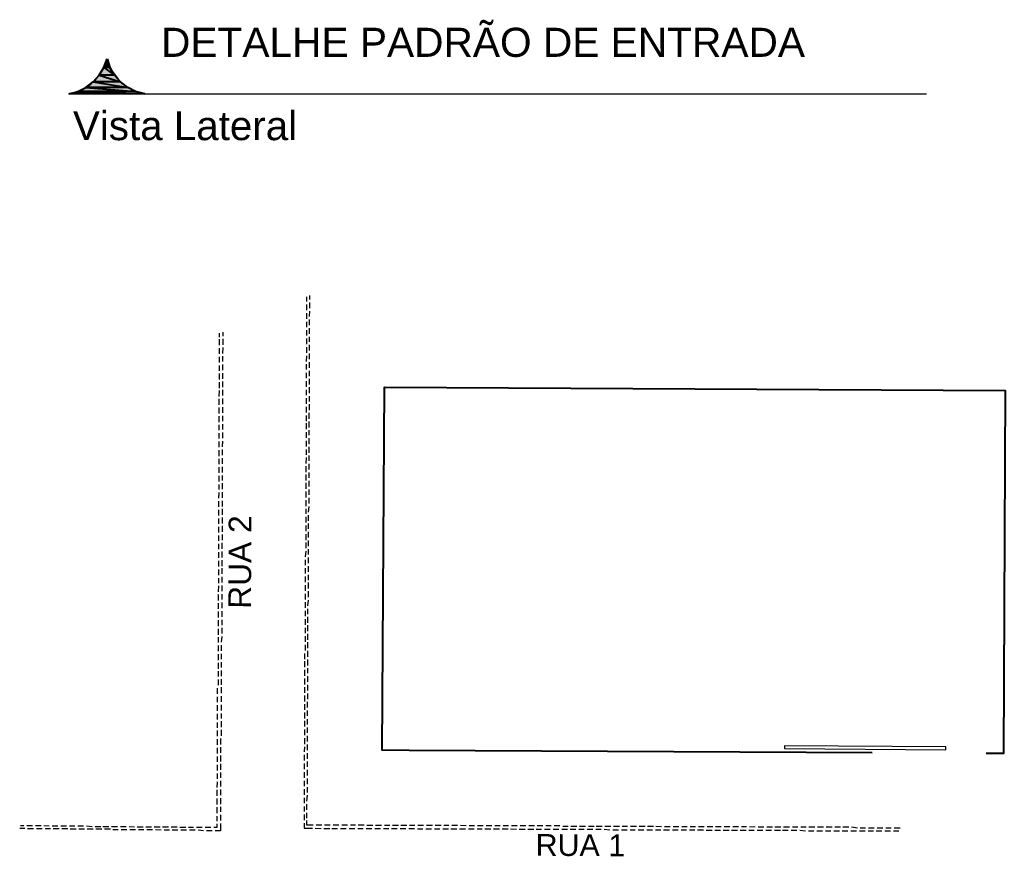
# Model space of a CAD drawing. Header units: millimetres. Extents: x 50 to 186, y -32 to 33.
# Drawn here: x 148.92 to 156.26, y -24.29 to -18.06 of the extents above; entities that cross this region are included whole.
import ezdxf

# ---------------------------------------------------------------- set-up
doc = ezdxf.new("R2010")
doc.units = ezdxf.units.MM
doc.layers.add('Prumada Eletrica', color=40, linetype='Continuous', lineweight=30)
doc.styles.add('Arial0', font='arial.ttf', dxfattribs={"height": 3.14658})

msp = doc.modelspace()

# ---------------------------------------------------------------- hatches: boundary and pattern name
at = {"layer": 'Prumada Eletrica', "true_color": 0x000005}
msp.add_hatch(color=5, dxfattribs=at).paths.add_polyline_path([(149.5687, -18.3508), (149.5883, -18.4151), (149.5436, -18.4151)])
h = msp.add_hatch(color=5, dxfattribs=at)
h.paths.add_polyline_path([(149.5883, -18.4151), (149.5436, -18.4151), (149.6246, -18.4709)])
h.paths.add_polyline_path([(149.5436, -18.4151), (149.6246, -18.4709), (149.51, -18.4709)])
h = msp.add_hatch(color=5, dxfattribs=at)
h.paths.add_polyline_path([(149.6246, -18.4709), (149.51, -18.4709), (149.6693, -18.5212)])
h.paths.add_polyline_path([(149.51, -18.4709), (149.6693, -18.5212), (149.4654, -18.5212)])
h = msp.add_hatch(color=5, dxfattribs=at)
h.paths.add_polyline_path([(149.7224, -18.5631), (149.4095, -18.5631), (149.781, -18.5938)])
h.paths.add_polyline_path([(149.4095, -18.5631), (149.781, -18.5938), (149.3508, -18.5938)])
h = msp.add_hatch(color=5, dxfattribs=at)
h.paths.add_polyline_path([(149.6693, -18.5212), (149.4654, -18.5212), (149.7224, -18.5631)])
h.paths.add_polyline_path([(149.4654, -18.5212), (149.7224, -18.5631), (149.4095, -18.5631)])
h = msp.add_hatch(color=5, dxfattribs=at)
h.paths.add_polyline_path([(149.781, -18.5938), (149.3508, -18.5938), (149.8509, -18.6106)])
h.paths.add_polyline_path([(149.3508, -18.5938), (149.8509, -18.6106), (149.2866, -18.6106)])

# ---------------------------------------------------------------- linework, layer by layer
at = {"layer": 'Prumada Eletrica', "color": 5, "linetype": 'Continuous', "lineweight": -2, "true_color": 0x000005}
for points in [[(149.5687, -18.3508), (149.5883, -18.4151), (149.5436, -18.4151)], [(149.5436, -18.4151), (149.6246, -18.4709), (149.51, -18.4709)], [(149.5883, -18.4151), (149.5436, -18.4151), (149.6246, -18.4709)], [(149.51, -18.4709), (149.6693, -18.5212), (149.4654, -18.5212)], [(149.6246, -18.4709), (149.51, -18.4709), (149.6693, -18.5212)], [(149.4095, -18.5631), (149.781, -18.5938), (149.3508, -18.5938)], [(149.4654, -18.5212), (149.7224, -18.5631), (149.4095, -18.5631)], [(149.7224, -18.5631), (149.4095, -18.5631), (149.781, -18.5938)], [(149.6693, -18.5212), (149.4654, -18.5212), (149.7224, -18.5631)], [(149.3508, -18.5938), (149.8509, -18.6106), (149.2866, -18.6106)], [(149.781, -18.5938), (149.3508, -18.5938), (149.8509, -18.6106)]]:
    msp.add_lwpolyline(points, close=True, dxfattribs=at)
at = {"layer": 'Prumada Eletrica', "color": 5, "linetype": 'Continuous', "lineweight": 9, "true_color": 0x000005}
msp.add_lwpolyline([(149.2866, -18.6106), (155.6753, -18.6106), (155.6753, -18.6106)], dxfattribs=at)
at = {"layer": 'Prumada Eletrica', "color": 251, "linetype": 'Continuous', "lineweight": 13, "true_color": 0x545454}
for points in [[(151.08, -20.1442), (151.08, -20.1135), (151.08, -20.1135)], [(151.0549, -20.1247), (151.0549, -20.1582), (151.0549, -20.1582)], [(151.0549, -20.1806), (151.0549, -20.2225), (151.0549, -20.2225)], [(151.08, -20.2085), (151.08, -20.1666), (151.08, -20.1666)], [(151.0549, -20.2448), (151.0549, -20.2867), (151.0549, -20.2867)], [(151.0772, -20.27), (151.08, -20.2308), (151.08, -20.2308)], [(151.0549, -20.3091), (151.0549, -20.351), (151.0549, -20.351)], [(151.0772, -20.3342), (151.0772, -20.2923), (151.0772, -20.2923)], [(150.4068, -20.4236), (150.4068, -20.3957), (150.4068, -20.3957)], [(150.4319, -20.3873), (150.4319, -20.418), (150.4319, -20.418)], [(151.0549, -20.3733), (151.0549, -20.4124), (151.0549, -20.4124)], [(151.0772, -20.3985), (151.0772, -20.3566), (151.0772, -20.3566)], [(150.4068, -20.4851), (150.4068, -20.4404), (150.4068, -20.4404)], [(150.4319, -20.4376), (150.4319, -20.4823), (150.4319, -20.4823)], [(151.0549, -20.4348), (151.0549, -20.4767), (151.0549, -20.4767)], [(151.0772, -20.4599), (151.0772, -20.4208), (151.0772, -20.4208)], [(151.0772, -20.5242), (151.0772, -20.4823), (151.0772, -20.4823)], [(150.4068, -20.5493), (150.4068, -20.5074), (150.4068, -20.5074)], [(150.4319, -20.5018), (150.4291, -20.5465), (150.4291, -20.5465)], [(151.0549, -20.5633), (151.0521, -20.6052), (151.0521, -20.6052)], [(151.0549, -20.499), (151.0549, -20.5409), (151.0549, -20.5409)], [(151.0772, -20.5884), (151.0772, -20.5465), (151.0772, -20.5465)], [(150.4068, -20.6136), (150.4068, -20.5717), (150.4068, -20.5717)], [(150.4068, -20.675), (150.4068, -20.6359), (150.4068, -20.6359)], [(150.4291, -20.5661), (150.4291, -20.6052), (150.4291, -20.6052)], [(150.4291, -20.6275), (150.4291, -20.6694), (150.4291, -20.6694)], [(151.0521, -20.6247), (151.0521, -20.6666), (151.0521, -20.6666)], [(151.0772, -20.6527), (151.0772, -20.6108), (151.0772, -20.6108)], [(150.4068, -20.7393), (150.4068, -20.6946), (150.4068, -20.6946)], [(150.4291, -20.6918), (150.4291, -20.7337), (150.4291, -20.7337)], [(151.0521, -20.689), (151.0521, -20.7309), (151.0521, -20.7309)], [(151.0772, -20.7141), (151.0772, -20.675), (151.0772, -20.675)], [(150.4068, -20.8035), (150.4068, -20.7588), (150.4068, -20.7588)], [(150.4291, -20.756), (150.4291, -20.7979), (150.4291, -20.7979)], [(151.0521, -20.7532), (151.0521, -20.7951), (151.0521, -20.7951)], [(151.0772, -20.7784), (151.0772, -20.7337), (151.0772, -20.7337)], [(150.404, -20.8678), (150.4068, -20.8231), (150.4068, -20.8231)], [(150.4291, -20.8175), (150.4291, -20.8594), (150.4291, -20.8594)], [(151.0521, -20.8175), (151.0521, -20.8566), (151.0521, -20.8566)], [(151.0772, -20.8426), (151.0772, -20.7979), (151.0772, -20.7979)], [(150.404, -20.9292), (150.404, -20.8845), (150.404, -20.8845)], [(150.4291, -20.8817), (150.4291, -20.9236), (150.4291, -20.9236)], [(151.0521, -20.8789), (151.0521, -20.9208), (151.0521, -20.9208)], [(151.0772, -20.9041), (151.0772, -20.865), (151.0772, -20.865)], [(151.0772, -20.9683), (151.0772, -20.9236), (151.0772, -20.9236)], [(150.404, -20.9935), (150.404, -20.9488), (150.404, -20.9488)], [(150.4291, -20.946), (150.4291, -20.9879), (150.4291, -20.9879)], [(151.0521, -20.9432), (151.0521, -20.9851), (151.0521, -20.9851)], [(151.0744, -21.0326), (151.0744, -20.9879), (151.0744, -20.9879)], [(150.404, -21.0577), (150.404, -21.013), (150.404, -21.013)], [(150.404, -21.1164), (150.404, -21.0773), (150.404, -21.0773)], [(150.4291, -21.0102), (150.4291, -21.0493), (150.4291, -21.0493)], [(150.4291, -21.0717), (150.4291, -21.1136), (150.4291, -21.1136)], [(151.0521, -21.0074), (151.0521, -21.0493), (151.0521, -21.0493)], [(151.0521, -21.0661), (151.0521, -21.1108), (151.0521, -21.1108)], [(151.0744, -21.0968), (151.0744, -21.0521), (151.0744, -21.0521)], [(150.404, -21.1806), (150.404, -21.1387), (150.404, -21.1387)], [(150.4291, -21.1359), (150.4291, -21.1778), (150.4291, -21.1778)], [(151.0521, -21.1332), (151.0521, -21.1751), (151.0521, -21.1751)], [(151.0744, -21.1555), (151.0744, -21.1164), (151.0744, -21.1164)], [(150.404, -21.2449), (150.404, -21.203), (150.404, -21.203)], [(150.4291, -21.2002), (150.4263, -21.2421), (150.4263, -21.2421)], [(151.0521, -21.1974), (151.0521, -21.2393), (151.0521, -21.2393)], [(151.0744, -21.2225), (151.0744, -21.1778), (151.0744, -21.1778)], [(150.404, -21.3119), (150.404, -21.2672), (150.404, -21.2672)], [(150.4263, -21.2617), (150.4263, -21.3036), (150.4263, -21.3036)], [(151.0521, -21.2617), (151.0521, -21.3008), (151.0521, -21.3008)], [(151.0744, -21.2868), (151.0744, -21.2421), (151.0744, -21.2421)], [(150.404, -21.3706), (150.404, -21.3315), (150.404, -21.3315)], [(150.4263, -21.3259), (150.4263, -21.3678), (150.4263, -21.3678)], [(151.0521, -21.3203), (151.0493, -21.365), (151.0493, -21.365)], [(151.0744, -21.3455), (151.0744, -21.3063), (151.0744, -21.3063)], [(151.0744, -21.4097), (151.0744, -21.3678), (151.0744, -21.3678)], [(150.404, -21.4349), (150.404, -21.3929), (150.404, -21.3929)], [(150.4263, -21.3902), (150.4263, -21.4321), (150.4263, -21.4321)], [(151.0493, -21.3846), (151.0493, -21.4293), (151.0493, -21.4293)], [(151.0744, -21.474), (151.0744, -21.4321), (151.0744, -21.4321)], [(150.404, -21.4991), (150.404, -21.4572), (150.404, -21.4572)], [(150.4263, -21.4544), (150.4263, -21.4935), (150.4263, -21.4935)], [(150.4263, -21.5131), (150.4263, -21.5578), (150.4263, -21.5578)], [(151.0493, -21.4488), (151.0493, -21.4935), (151.0493, -21.4935)], [(151.0493, -21.5103), (151.0493, -21.555), (151.0493, -21.555)], [(151.0744, -21.5382), (151.0744, -21.4963), (151.0744, -21.4963)], [(150.4012, -21.6248), (150.404, -21.5829), (150.404, -21.5829)], [(150.404, -21.5606), (150.404, -21.5214), (150.404, -21.5214)], [(150.4263, -21.5801), (150.4263, -21.622), (150.4263, -21.622)], [(151.0493, -21.5745), (151.0493, -21.6192), (151.0493, -21.6192)], [(151.0744, -21.5997), (151.0744, -21.5606), (151.0744, -21.5606)], [(150.4012, -21.6891), (150.4012, -21.6472), (150.4012, -21.6472)], [(150.4263, -21.6444), (150.4263, -21.6863), (150.4263, -21.6863)], [(151.0493, -21.6388), (151.0493, -21.6835), (151.0493, -21.6835)], [(151.0744, -21.6639), (151.0744, -21.622), (151.0744, -21.622)], [(150.4012, -21.7533), (150.4012, -21.7114), (150.4012, -21.7114)], [(150.4263, -21.703), (150.4263, -21.7477), (150.4263, -21.7477)], [(151.0493, -21.703), (151.0493, -21.7421), (151.0493, -21.7421)], [(151.0688, -21.7282), (151.0744, -21.6863), (151.0744, -21.6863)], [(150.4012, -21.8148), (150.4012, -21.7757), (150.4012, -21.7757)], [(150.4263, -21.7673), (150.4263, -21.812), (150.4263, -21.812)], [(151.0493, -21.7645), (151.0493, -21.8064), (151.0493, -21.8064)], [(151.0688, -21.7924), (151.0688, -21.7505), (151.0688, -21.7505)], [(151.0688, -21.8539), (151.0688, -21.812), (151.0688, -21.812)], [(150.4012, -21.879), (150.4012, -21.8371), (150.4012, -21.8371)], [(150.4263, -21.8315), (150.4263, -21.8762), (150.4263, -21.8762)], [(151.0493, -21.8287), (151.0493, -21.8706), (151.0493, -21.8706)], [(151.0688, -21.9181), (151.0688, -21.8762), (151.0688, -21.8762)], [(150.4012, -21.9433), (150.4012, -21.9014), (150.4012, -21.9014)], [(150.4235, -21.9572), (150.4235, -22.0019), (150.4235, -22.0019)], [(150.4263, -21.8958), (150.4263, -21.9377), (150.4263, -21.9377)], [(151.0493, -21.893), (151.0493, -21.9377), (151.0493, -21.9377)], [(151.0493, -21.9544), (151.0493, -21.9963), (151.0493, -21.9963)], [(151.0688, -21.9824), (151.0688, -21.9405), (151.0688, -21.9405)], [(150.4012, -22.0047), (150.4012, -21.9656), (150.4012, -21.9656)], [(150.4012, -22.069), (150.4012, -22.0271), (150.4012, -22.0271)], [(150.4235, -22.0215), (150.4235, -22.0662), (150.4235, -22.0662)], [(151.0493, -22.0187), (151.0437, -22.0606), (151.0437, -22.0606)], [(151.0688, -22.0438), (151.0688, -22.0047), (151.0688, -22.0047)], [(150.4012, -22.1332), (150.4012, -22.0913), (150.4012, -22.0913)], [(150.4235, -22.0857), (150.4235, -22.1304), (150.4235, -22.1304)], [(151.0437, -22.0829), (151.0437, -22.1248), (151.0437, -22.1248)], [(151.0688, -22.1081), (151.0688, -22.0662), (151.0688, -22.0662)], [(150.4012, -22.1975), (150.4012, -22.1556), (150.4012, -22.1556)], [(150.4235, -22.1472), (150.4235, -22.1891), (150.4235, -22.1891)], [(151.0437, -22.1472), (151.0437, -22.1863), (151.0437, -22.1863)], [(151.0688, -22.1723), (151.0688, -22.1304), (151.0688, -22.1304)], [(150.4012, -22.2589), (150.4012, -22.2198), (150.4012, -22.2198)], [(150.4235, -22.2114), (150.4235, -22.2534), (150.4235, -22.2534)], [(151.0437, -22.2087), (151.0437, -22.2506), (151.0437, -22.2506)], [(151.0688, -22.2366), (151.0688, -22.1947), (151.0688, -22.1947)], [(150.3984, -22.3232), (150.4012, -22.2785), (150.4012, -22.2785)], [(150.4235, -22.2757), (150.4235, -22.3176), (150.4235, -22.3176)], [(151.0437, -22.2729), (151.0437, -22.3148), (151.0437, -22.3148)], [(151.0688, -22.298), (151.0688, -22.2534), (151.0688, -22.2534)], [(151.0688, -22.3623), (151.0688, -22.3176), (151.0688, -22.3176)], [(150.3984, -22.3874), (150.3984, -22.3427), (150.3984, -22.3427)], [(150.4235, -22.34), (150.4235, -22.3791), (150.4235, -22.3791)], [(151.0437, -22.3372), (151.0437, -22.3791), (151.0437, -22.3791)], [(151.0437, -22.3986), (151.0437, -22.4405), (151.0437, -22.4405)], [(151.066, -22.4265), (151.0688, -22.3846), (151.0688, -22.3846)], [(150.3984, -22.4489), (150.3984, -22.407), (150.3984, -22.407)], [(150.3984, -22.5131), (150.3984, -22.4685), (150.3984, -22.4685)], [(150.4235, -22.4014), (150.4235, -22.4433), (150.4235, -22.4433)], [(150.4235, -22.4657), (150.4235, -22.5076), (150.4235, -22.5076)], [(151.0437, -22.4629), (151.0437, -22.5048), (151.0437, -22.5048)], [(151.066, -22.488), (151.066, -22.4489), (151.066, -22.4489)], [(150.3984, -22.5774), (150.3984, -22.5327), (150.3984, -22.5327)], [(150.4235, -22.5299), (150.4235, -22.5718), (150.4235, -22.5718)], [(151.0437, -22.5271), (151.0437, -22.569), (151.0437, -22.569)], [(151.066, -22.5523), (151.066, -22.5076), (151.066, -22.5076)], [(150.3984, -22.6417), (150.3984, -22.597), (150.3984, -22.597)], [(150.4235, -22.5914), (150.4235, -22.6333), (150.4235, -22.6333)], [(151.0437, -22.5914), (151.0437, -22.6305), (151.0437, -22.6305)], [(151.066, -22.6165), (151.066, -22.5718), (151.066, -22.5718)], [(150.3984, -22.7003), (150.3984, -22.6612), (150.3984, -22.6612)], [(150.4235, -22.6556), (150.4179, -22.6975), (150.4179, -22.6975)], [(151.0437, -22.6528), (151.0437, -22.6947), (151.0437, -22.6947)], [(151.066, -22.6808), (151.066, -22.6361), (151.066, -22.6361)], [(150.3984, -22.7646), (150.3984, -22.7227), (150.3984, -22.7227)], [(150.4179, -22.7199), (150.4179, -22.7618), (150.4179, -22.7618)], [(151.0437, -22.7171), (151.0437, -22.759), (151.0437, -22.759)], [(151.066, -22.7422), (151.066, -22.6975), (151.066, -22.6975)], [(151.066, -22.8065), (151.066, -22.7618), (151.066, -22.7618)], [(150.3984, -22.8316), (150.3984, -22.7869), (150.3984, -22.7869)], [(150.4179, -22.7841), (150.4179, -22.8232), (150.4179, -22.8232)], [(151.0409, -22.7813), (151.0409, -22.8232), (151.0409, -22.8232)], [(151.0409, -22.84), (151.0409, -22.8847), (151.0409, -22.8847)], [(151.066, -22.8707), (151.066, -22.826), (151.066, -22.826)], [(150.3984, -22.8959), (150.3984, -22.8512), (150.3984, -22.8512)], [(150.3984, -22.9545), (150.3984, -22.9126), (150.3984, -22.9126)], [(150.4179, -22.8456), (150.4179, -22.8875), (150.4179, -22.8875)], [(150.4179, -22.9098), (150.4179, -22.9517), (150.4179, -22.9517)], [(151.0409, -22.9042), (151.0409, -22.9489), (151.0409, -22.9489)], [(151.066, -22.9294), (151.066, -22.8903), (151.066, -22.8903)], [(150.3984, -23.0188), (150.3984, -22.9769), (150.3984, -22.9769)], [(150.4179, -22.9741), (150.4179, -23.016), (150.4179, -23.016)], [(151.0409, -22.9685), (151.0409, -23.0132), (151.0409, -23.0132)], [(151.066, -22.9936), (151.066, -22.9517), (151.066, -22.9517)], [(150.3928, -23.083), (150.3928, -23.0411), (150.3928, -23.0411)], [(150.4179, -23.0327), (150.4179, -23.0774), (150.4179, -23.0774)], [(151.0409, -23.0327), (151.0409, -23.0746), (151.0409, -23.0746)], [(151.066, -23.0579), (151.066, -23.016), (151.066, -23.016)], [(150.3928, -23.1445), (150.3928, -23.1054), (150.3928, -23.1054)], [(150.4179, -23.0998), (150.4179, -23.1417), (150.4179, -23.1417)], [(151.0409, -23.0942), (151.0409, -23.1389), (151.0409, -23.1389)], [(151.066, -23.1221), (151.066, -23.0802), (151.066, -23.0802)], [(150.3928, -23.2087), (150.3928, -23.1668), (150.3928, -23.1668)], [(150.4179, -23.164), (150.4179, -23.2059), (150.4179, -23.2059)], [(151.0409, -23.1585), (151.0409, -23.2031), (151.0409, -23.2031)], [(151.0632, -23.1836), (151.0632, -23.1417), (151.0632, -23.1417)], [(151.0632, -23.2478), (151.0632, -23.2059), (151.0632, -23.2059)], [(150.3928, -23.273), (150.3928, -23.2311), (150.3928, -23.2311)], [(150.4179, -23.2283), (150.4179, -23.2674), (150.4179, -23.2674)], [(151.0409, -23.2227), (151.0409, -23.2674), (151.0409, -23.2674)], [(151.0632, -23.3121), (151.0632, -23.2702), (151.0632, -23.2702)], [(150.3928, -23.3372), (150.3928, -23.2953), (150.3928, -23.2953)], [(150.4179, -23.287), (150.4179, -23.3316), (150.4179, -23.3316)], [(150.4179, -23.3512), (150.4179, -23.3959), (150.4179, -23.3959)], [(151.0409, -23.2842), (151.0409, -23.3261), (151.0409, -23.3261)], [(151.0409, -23.3484), (151.0409, -23.3903), (151.0409, -23.3903)], [(151.0632, -23.3736), (151.0632, -23.3344), (151.0632, -23.3344)], [(150.3928, -23.3987), (150.3928, -23.3568), (150.3928, -23.3568)], [(150.3928, -23.4629), (150.3928, -23.421), (150.3928, -23.421)], [(150.4151, -23.4155), (150.4151, -23.4602), (150.4151, -23.4602)], [(151.0409, -23.4127), (151.0409, -23.4574), (151.0409, -23.4574)], [(151.0632, -23.4378), (151.0632, -23.3959), (151.0632, -23.3959)], [(150.3928, -23.5272), (150.3928, -23.4853), (150.3928, -23.4853)], [(150.4151, -23.4797), (150.4151, -23.5216), (150.4151, -23.5216)], [(151.0409, -23.4769), (151.0381, -23.516), (151.0381, -23.516)], [(151.0632, -23.5021), (151.0632, -23.4602), (151.0632, -23.4602)], [(150.3928, -23.5887), (150.3928, -23.5495), (150.3928, -23.5495)], [(150.4151, -23.5412), (150.4151, -23.5859), (150.4151, -23.5859)], [(151.0381, -23.5384), (151.0381, -23.5803), (151.0381, -23.5803)], [(151.0632, -23.5663), (151.0632, -23.5244), (151.0632, -23.5244)], [(150.3928, -23.6529), (150.3928, -23.611), (150.3928, -23.611)], [(150.4151, -23.6054), (150.4151, -23.6501), (150.4151, -23.6501)], [(151.0381, -23.6026), (151.0381, -23.6445), (151.0381, -23.6445)], [(151.0632, -23.6278), (151.0632, -23.5859), (151.0632, -23.5859)], [(150.3928, -23.7172), (150.3928, -23.6753), (150.3928, -23.6753)], [(150.4151, -23.6697), (150.4151, -23.7088), (150.4151, -23.7088)], [(151.0381, -23.6669), (151.0381, -23.7088), (151.0381, -23.7088)], [(151.0632, -23.692), (151.0632, -23.6501), (151.0632, -23.6501)], [(151.0632, -23.7563), (151.0632, -23.7144), (151.0632, -23.7144)], [(150.39, -23.7814), (150.3928, -23.7395), (150.3928, -23.7395)], [(150.4151, -23.7311), (150.4151, -23.773), (150.4151, -23.773)], [(151.0381, -23.7311), (151.0381, -23.7702), (151.0381, -23.7702)], [(151.0381, -23.7926), (151.0381, -23.8345), (151.0381, -23.8345)], [(151.0632, -23.8177), (151.0632, -23.7786), (151.0632, -23.7786)], [(150.39, -23.8429), (150.39, -23.7982), (150.39, -23.7982)], [(150.39, -23.9071), (150.39, -23.8624), (150.39, -23.8624)], [(150.4151, -23.7954), (150.4151, -23.8373), (150.4151, -23.8373)], [(150.4151, -23.8596), (150.4151, -23.9043), (150.4151, -23.9043)], [(151.0381, -23.8568), (151.0381, -23.8987), (151.0381, -23.8987)], [(151.0577, -23.882), (151.0632, -23.8373), (151.0632, -23.8373)], [(150.39, -23.9714), (150.39, -23.9267), (150.39, -23.9267)], [(150.4151, -23.9239), (150.4151, -23.963), (150.4151, -23.963)], [(151.0381, -23.9211), (151.0381, -23.9602), (151.0381, -23.9602)], [(151.0577, -23.9462), (151.0577, -23.9043), (151.0577, -23.9043)], [(150.39, -24.0328), (150.39, -23.9937), (150.39, -23.9937)], [(150.4151, -23.9853), (150.4151, -24.0272), (150.4151, -24.0272)], [(151.0381, -23.9825), (151.0381, -24.0244), (151.0381, -24.0244)], [(151.0577, -24.0105), (151.0577, -23.9686), (151.0577, -23.9686)], [(148.9569, -24.0859), (148.9178, -24.0859), (148.9178, -24.0859)], [(148.9234, -24.0636), (148.9486, -24.0636), (148.9486, -24.0636)], [(148.9709, -24.0636), (149.0128, -24.0636), (149.0128, -24.0636)], [(149.0212, -24.0887), (148.9765, -24.0887), (148.9765, -24.0887)], [(149.0352, -24.0636), (149.0771, -24.0636), (149.0771, -24.0636)], [(149.0854, -24.0887), (149.0435, -24.0887), (149.0435, -24.0887)], [(149.0966, -24.0636), (149.1385, -24.0663), (149.1385, -24.0663)], [(149.1469, -24.0887), (149.1078, -24.0887), (149.1078, -24.0887)], [(149.1609, -24.0663), (149.2028, -24.0663), (149.2028, -24.0663)], [(149.2111, -24.0887), (149.1664, -24.0887), (149.1664, -24.0887)], [(149.2251, -24.0663), (149.267, -24.0663), (149.267, -24.0663)], [(149.2754, -24.0887), (149.2307, -24.0887), (149.2307, -24.0887)], [(149.2894, -24.0663), (149.3285, -24.0663), (149.3285, -24.0663)], [(149.3508, -24.0663), (149.3927, -24.0663), (149.3927, -24.0663)], [(149.4151, -24.0663), (149.457, -24.0719), (149.457, -24.0719)], [(149.4793, -24.0719), (149.5212, -24.0719), (149.5212, -24.0719)], [(149.538, -24.0719), (149.5827, -24.0719), (149.5827, -24.0719)], [(149.6022, -24.0719), (149.6469, -24.0719), (149.6469, -24.0719)], [(149.6693, -24.0719), (149.7112, -24.0719), (149.7112, -24.0719)], [(149.7335, -24.0719), (149.7726, -24.0747), (149.7726, -24.0747)], [(149.7922, -24.0747), (149.8369, -24.0747), (149.8369, -24.0747)], [(149.8564, -24.0747), (149.9011, -24.0747), (149.9011, -24.0747)], [(149.9207, -24.0747), (149.9654, -24.0747), (149.9654, -24.0747)], [(149.9822, -24.0747), (150.0268, -24.0747), (150.0268, -24.0747)], [(150.0464, -24.0747), (150.0911, -24.0747), (150.0911, -24.0747)], [(150.1107, -24.0775), (150.1554, -24.0775), (150.1554, -24.0775)], [(150.1749, -24.0775), (150.214, -24.0775), (150.214, -24.0775)], [(150.2364, -24.0775), (150.2783, -24.0775), (150.2783, -24.0775)], [(150.3006, -24.0775), (150.3425, -24.0775), (150.3425, -24.0775)], [(150.3649, -24.0775), (150.39, -24.0775), (150.39, -24.0775)], [(150.4151, -24.0496), (150.4151, -24.0831), (150.4151, -24.1027), (150.3732, -24.1027)], [(150.39, -24.0775), (150.39, -24.0524), (150.39, -24.0524)], [(151.0381, -24.0468), (151.0381, -24.0831), (151.0577, -24.0831), (151.0996, -24.0831)], [(151.1051, -24.0608), (151.0577, -24.0608), (151.0577, -24.0272)], [(151.1191, -24.0831), (151.1638, -24.0859), (151.1638, -24.0859)], [(151.1694, -24.0608), (151.1275, -24.0608), (151.1275, -24.0608)], [(151.1834, -24.0859), (151.2281, -24.0859), (151.2281, -24.0859)], [(151.2309, -24.0608), (151.189, -24.0608), (151.189, -24.0608)], [(151.2448, -24.0859), (151.2867, -24.0859), (151.2867, -24.0859)], [(151.2951, -24.0608), (151.2532, -24.0608), (151.2532, -24.0608)], [(151.3091, -24.0859), (151.351, -24.0859), (151.351, -24.0859)], [(151.3594, -24.0608), (151.3175, -24.0608), (151.3175, -24.0608)], [(151.3733, -24.0859), (151.4152, -24.0859), (151.4152, -24.0859)], [(151.4208, -24.0608), (151.3817, -24.0608), (151.3817, -24.0608)], [(151.4376, -24.0859), (151.4767, -24.0859), (151.4767, -24.0859)], [(151.4851, -24.0608), (151.4404, -24.0608), (151.4404, -24.0608)], [(151.499, -24.0859), (151.5409, -24.0859), (151.5409, -24.0859)], [(151.5493, -24.0636), (151.5046, -24.0636), (151.5046, -24.0636)], [(151.5633, -24.0859), (151.6052, -24.0859), (151.6052, -24.0859)], [(151.6136, -24.0636), (151.5689, -24.0636), (151.5689, -24.0636)], [(151.6275, -24.0859), (151.6694, -24.0859), (151.6694, -24.0859)], [(151.675, -24.0636), (151.6359, -24.0636), (151.6359, -24.0636)], [(151.689, -24.0859), (151.7309, -24.0859), (151.7309, -24.0859)], [(151.7393, -24.0636), (151.6946, -24.0636), (151.6946, -24.0636)], [(151.7532, -24.0859), (151.7951, -24.0859), (151.7951, -24.0859)], [(151.8035, -24.0636), (151.7588, -24.0636), (151.7588, -24.0636)], [(151.8175, -24.0859), (151.8594, -24.0859), (151.8594, -24.0859)], [(151.8622, -24.0636), (151.8231, -24.0636), (151.8231, -24.0636)], [(151.8817, -24.0887), (151.9209, -24.0887), (151.9209, -24.0887)], [(151.9264, -24.0636), (151.8845, -24.0636), (151.8845, -24.0636)], [(151.9432, -24.0887), (151.9851, -24.0887), (151.9851, -24.0887)], [(151.9935, -24.0636), (151.9488, -24.0636), (151.9488, -24.0636)], [(152.0075, -24.0887), (152.0494, -24.0887), (152.0494, -24.0887)], [(152.0577, -24.0636), (152.013, -24.0636), (152.013, -24.0636)], [(152.0717, -24.0887), (152.1136, -24.0887), (152.1136, -24.0887)], [(152.1164, -24.0636), (152.0773, -24.0636), (152.0773, -24.0636)], [(152.1304, -24.0887), (152.1751, -24.0887), (152.1751, -24.0887)], [(152.1807, -24.0636), (152.1387, -24.0636), (152.1387, -24.0636)], [(152.1946, -24.0887), (152.2393, -24.0887), (152.2393, -24.0887)], [(152.2449, -24.0663), (152.203, -24.0636), (152.203, -24.0636)], [(152.2617, -24.0887), (152.3036, -24.0887), (152.3036, -24.0887)], [(152.3064, -24.0663), (152.2672, -24.0663), (152.2672, -24.0663)], [(152.3259, -24.0887), (152.365, -24.0887), (152.365, -24.0887)], [(152.3706, -24.0663), (152.3287, -24.0663), (152.3287, -24.0663)], [(152.3846, -24.0887), (152.4293, -24.0887), (152.4293, -24.0887)], [(152.4349, -24.0663), (152.393, -24.0663), (152.393, -24.0663)], [(152.4488, -24.0887), (152.4935, -24.0887), (152.4935, -24.0887)], [(152.4991, -24.0663), (152.4572, -24.0663), (152.4572, -24.0663)], [(152.5131, -24.0887), (152.5578, -24.0887), (152.5578, -24.0887)], [(152.5606, -24.0663), (152.5215, -24.0663), (152.5215, -24.0663)], [(152.5745, -24.0887), (152.6192, -24.0915), (152.6192, -24.0915)], [(152.6248, -24.0663), (152.5829, -24.0663), (152.5829, -24.0663)], [(152.6891, -24.0663), (152.6472, -24.0663), (152.6472, -24.0663)], [(152.7533, -24.0663), (152.7114, -24.0663), (152.7114, -24.0663)], [(152.8148, -24.0663), (152.7729, -24.0663), (152.7729, -24.0663)], [(152.879, -24.0663), (152.8371, -24.0663), (152.8371, -24.0663)], [(152.9433, -24.0663), (152.9014, -24.0663), (152.9014, -24.0663)], [(153.0047, -24.0719), (152.9656, -24.0719), (152.9656, -24.0719)], [(153.069, -24.0719), (153.0243, -24.0719), (153.0243, -24.0719)], [(153.1332, -24.0719), (153.0885, -24.0719), (153.0885, -24.0719)], [(153.1975, -24.0719), (153.1556, -24.0719), (153.1556, -24.0719)], [(153.2589, -24.0719), (153.2143, -24.0719), (153.2143, -24.0719)], [(153.3232, -24.0719), (153.2785, -24.0719), (153.2785, -24.0719)], [(153.3875, -24.0719), (153.3428, -24.0719), (153.3428, -24.0719)], [(153.4461, -24.0719), (153.407, -24.0719), (153.407, -24.0719)], [(153.5132, -24.0719), (153.4685, -24.0719), (153.4685, -24.0719)], [(153.5774, -24.0719), (153.5327, -24.0719), (153.5327, -24.0719)], [(153.6417, -24.0719), (153.597, -24.0719), (153.597, -24.0719)], [(153.7003, -24.0747), (153.6584, -24.0719), (153.6584, -24.0719)], [(153.7646, -24.0747), (153.7227, -24.0747), (153.7227, -24.0747)], [(153.8288, -24.0747), (153.7869, -24.0747), (153.7869, -24.0747)], [(153.8903, -24.0747), (153.8512, -24.0747), (153.8512, -24.0747)], [(153.9545, -24.0747), (153.9126, -24.0747), (153.9126, -24.0747)], [(154.0188, -24.0747), (153.9769, -24.0747), (153.9769, -24.0747)], [(154.083, -24.0747), (154.0411, -24.0747), (154.0411, -24.0747)], [(154.1445, -24.0747), (154.1026, -24.0747), (154.1026, -24.0747)], [(154.2087, -24.0747), (154.1668, -24.0747), (154.1668, -24.0747)], [(154.273, -24.0747), (154.2311, -24.0747), (154.2311, -24.0747)], [(154.3345, -24.0747), (154.2953, -24.0747), (154.2953, -24.0747)], [(154.3987, -24.0775), (154.3568, -24.0747), (154.3568, -24.0747)], [(154.463, -24.0775), (154.4211, -24.0775), (154.4211, -24.0775)], [(154.5272, -24.0775), (154.4853, -24.0775), (154.4853, -24.0775)], [(154.5887, -24.0775), (154.544, -24.0775), (154.544, -24.0775)], [(154.6529, -24.0775), (154.6082, -24.0775), (154.6082, -24.0775)], [(154.7172, -24.0775), (154.6753, -24.0775), (154.6753, -24.0775)], [(154.7786, -24.0775), (154.7395, -24.0775), (154.7395, -24.0775)], [(154.8429, -24.0775), (154.7982, -24.0775), (154.7982, -24.0775)], [(154.9071, -24.0775), (154.8624, -24.0775), (154.8624, -24.0775)], [(154.9714, -24.0775), (154.9267, -24.0775), (154.9267, -24.0775)], [(155.0328, -24.0775), (154.9909, -24.0775), (154.9909, -24.0775)], [(155.0971, -24.0775), (155.0524, -24.0775), (155.0524, -24.0775)], [(155.1613, -24.0831), (155.1166, -24.0775), (155.1166, -24.0775)], [(155.22, -24.0831), (155.1809, -24.0831), (155.1809, -24.0831)], [(155.2842, -24.0831), (155.2423, -24.0831), (155.2423, -24.0831)], [(155.3485, -24.0831), (155.3066, -24.0831), (155.3066, -24.0831)], [(155.4128, -24.0831), (155.3708, -24.0831), (155.3708, -24.0831)], [(155.4798, -24.0831), (155.4351, -24.0831), (155.4351, -24.0831)], [(149.3396, -24.0915), (149.2949, -24.0915), (149.2949, -24.0915)], [(149.4011, -24.0915), (149.3592, -24.0915), (149.3592, -24.0915)], [(149.4654, -24.0915), (149.4207, -24.0915), (149.4207, -24.0915)], [(149.5296, -24.0915), (149.4849, -24.0915), (149.4849, -24.0915)], [(149.5939, -24.0915), (149.5492, -24.0915), (149.5492, -24.0915)], [(149.6525, -24.0971), (149.6106, -24.0971), (149.6106, -24.0971)], [(149.7168, -24.0971), (149.6749, -24.0971), (149.6749, -24.0971)], [(149.781, -24.0971), (149.7391, -24.0971), (149.7391, -24.0971)], [(149.8425, -24.0971), (149.8034, -24.0971), (149.8034, -24.0971)], [(149.9067, -24.0971), (149.8648, -24.0971), (149.8648, -24.0971)], [(149.971, -24.0999), (149.9291, -24.0971), (149.9291, -24.0971)], [(150.0352, -24.0999), (149.9933, -24.0999), (149.9933, -24.0999)], [(150.0967, -24.0999), (150.0548, -24.0999), (150.0548, -24.0999)], [(150.1609, -24.0999), (150.119, -24.0999), (150.119, -24.0999)], [(150.2252, -24.0999), (150.1833, -24.0999), (150.1833, -24.0999)], [(150.2866, -24.1027), (150.2475, -24.0999), (150.2475, -24.0999)], [(150.3509, -24.1027), (150.309, -24.1027), (150.309, -24.1027)], [(152.6388, -24.0915), (152.6835, -24.0915), (152.6835, -24.0915)], [(152.703, -24.0915), (152.7477, -24.0915), (152.7477, -24.0915)], [(152.7673, -24.0915), (152.8064, -24.0915), (152.8064, -24.0915)], [(152.8287, -24.0915), (152.8706, -24.0915), (152.8706, -24.0915)], [(152.893, -24.0915), (152.9349, -24.0915), (152.9349, -24.0915)], [(152.9572, -24.0915), (152.9992, -24.0915), (152.9992, -24.0915)], [(153.0187, -24.0915), (153.0606, -24.0915), (153.0606, -24.0915)], [(153.083, -24.0915), (153.1249, -24.0915), (153.1249, -24.0915)], [(153.1472, -24.0915), (153.1891, -24.0915), (153.1891, -24.0915)], [(153.2115, -24.0915), (153.2506, -24.0915), (153.2506, -24.0915)], [(153.2729, -24.0915), (153.3148, -24.0971), (153.3148, -24.0971)], [(153.3372, -24.0971), (153.3791, -24.0971), (153.3791, -24.0971)], [(153.4014, -24.0971), (153.4433, -24.0971), (153.4433, -24.0971)], [(153.4657, -24.0971), (153.5048, -24.0971), (153.5048, -24.0971)], [(153.5271, -24.0971), (153.569, -24.0971), (153.569, -24.0971)], [(153.5914, -24.0971), (153.6333, -24.0971), (153.6333, -24.0971)], [(153.6556, -24.0971), (153.6947, -24.0971), (153.6947, -24.0971)], [(153.7143, -24.0971), (153.759, -24.0971), (153.759, -24.0971)], [(153.7813, -24.0971), (153.8232, -24.0971), (153.8232, -24.0971)], [(153.8456, -24.0971), (153.8875, -24.0971), (153.8875, -24.0971)], [(153.9098, -24.0971), (153.9489, -24.0971), (153.9489, -24.0971)], [(153.9685, -24.0971), (154.0132, -24.0971), (154.0132, -24.0971)], [(154.0328, -24.0999), (154.0774, -24.0999), (154.0774, -24.0999)], [(154.097, -24.0999), (154.1389, -24.0999), (154.1389, -24.0999)], [(154.1585, -24.0999), (154.2032, -24.0999), (154.2032, -24.0999)], [(154.2227, -24.0999), (154.2674, -24.0999), (154.2674, -24.0999)], [(154.287, -24.0999), (154.3317, -24.0999), (154.3317, -24.0999)], [(154.3512, -24.0999), (154.3903, -24.0999), (154.3903, -24.0999)], [(154.4127, -24.0999), (154.4546, -24.0999), (154.4546, -24.0999)], [(154.4769, -24.0999), (154.5188, -24.0999), (154.5188, -24.0999)], [(154.5412, -24.0999), (154.5859, -24.0999), (154.5859, -24.0999)], [(154.6026, -24.0999), (154.6445, -24.0999), (154.6445, -24.0999)], [(154.6669, -24.0999), (154.7088, -24.0999), (154.7088, -24.0999)], [(154.7311, -24.0999), (154.773, -24.1027), (154.773, -24.1027)], [(154.7954, -24.1027), (154.8345, -24.1027), (154.8345, -24.1027)], [(154.8568, -24.1027), (154.8987, -24.1027), (154.8987, -24.1027)], [(154.9211, -24.1027), (154.963, -24.1027), (154.963, -24.1027)], [(154.9853, -24.1027), (155.0272, -24.1027), (155.0272, -24.1027)], [(155.0468, -24.1027), (155.0887, -24.1027), (155.0887, -24.1027)], [(155.1111, -24.1027), (155.153, -24.1027), (155.153, -24.1027)], [(155.1753, -24.1027), (155.2172, -24.1027), (155.2172, -24.1027)], [(155.2396, -24.1027), (155.2787, -24.1027), (155.2787, -24.1027)], [(155.301, -24.1027), (155.3429, -24.1027), (155.3429, -24.1027)], [(155.3653, -24.1027), (155.4072, -24.1027), (155.4072, -24.1027)], [(155.4295, -24.1027), (155.4686, -24.1027), (155.4686, -24.1027)]]:
    msp.add_lwpolyline(points, dxfattribs=at)
at = {"layer": 'Prumada Eletrica', "color": 7, "linetype": 'Continuous', "lineweight": -2, "true_color": 0x000007}
msp.add_lwpolyline([(155.2703, -23.5216), (151.8203, -23.5048), (151.6192, -23.5021), (151.6359, -20.7979), (156.262, -20.8231), (156.248, -23.5272), (156.1195, -23.5272)], dxfattribs=at)
at = {"layer": 'Prumada Eletrica', "color": 7, "linetype": 'Continuous', "lineweight": 9, "true_color": 0x000007}
msp.add_lwpolyline([(154.6166, -23.4713), (154.6166, -23.4909), (155.8178, -23.4993), (155.8178, -23.4769)], close=True, dxfattribs=at)
at = {"layer": 'Prumada Eletrica', "color": 5, "linetype": 'Continuous', "lineweight": 9, "true_color": 0x000005}
for points in [[(149.2866, -18.6106), (149.4234, -18.5855), (149.5352, -18.4849), (149.5687, -18.3508)], [(149.5715, -18.3508), (149.605, -18.4849), (149.714, -18.5855), (149.8509, -18.6106)]]:
    msp.add_open_spline(points, degree=3, dxfattribs=at)

# ---------------------------------------------------------------- texts
at = {"layer": 'Prumada Eletrica', "color": 7, "true_color": 0x000007, "style": 'Arial0'}
for s, height, p in [('DETALHE PADRÃO DE ENTRADA', 0.216925, (149.971, -18.3352)), ('Vista Lateral', 0.215154, (149.3145, -18.956))]:
    msp.add_text(s, height=height, dxfattribs=at).set_placement(p)
at = {"layer": 'Prumada Eletrica', "color": 252, "true_color": 0x989898, "style": 'Arial0'}
for s, height, rotation, p in [('RUA 2', 0.16919, 89.71983, (150.6414, -22.4489)), ('RUA 1', 0.1622, 359.71982, (152.7617, -24.2898))]:
    msp.add_text(s, height=height, rotation=rotation, dxfattribs=at).set_placement(p)

doc.saveas('drawing.dxf')
